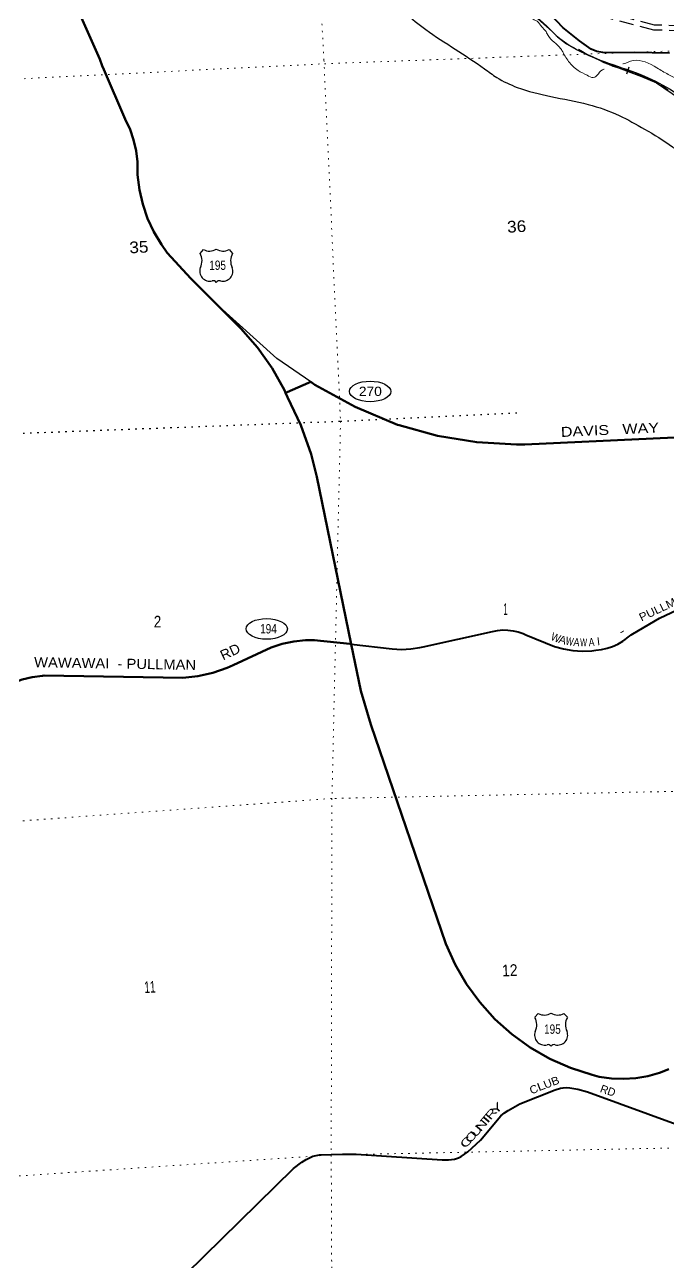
# Model space of a CAD drawing. Header units: feet. Extents: x 751810 to 1010326, y -353855 to -161247.
# Drawn here: x 946044 to 955684, y -273133 to -254572 of the extents above; entities that cross this region are included whole.
import ezdxf
from ezdxf.enums import TextEntityAlignment as Align

# ---------------------------------------------------------------- set-up
doc = ezdxf.new("R2010")
doc.units = ezdxf.units.FT
doc.header["$LTSCALE"] = 70
doc.linetypes.add('DOTTED', pattern=[1.5, 0.3, -1.2])
doc.linetypes.add('MEDIUM_DASHED', pattern=[4.5, 3, -1.5])
for name, color, linetype, lineweight in [('16', 7, 'Continuous', 25), ('17', 7, 'Continuous', 25), ('20', 7, 'Continuous', 70), ('23', 7, 'Continuous', 70), ('24', 7, 'Continuous', 25), ('26', 7, 'Continuous', 40), ('34', 7, 'Continuous', 25), ('39', 7, 'Continuous', 13), ('51', 7, 'DOTTED', 13), ('6', 7, 'DOTTED', 25), ('7', 7, 'DOTTED', 13)]:
    doc.layers.add(name, color=color, linetype=linetype, lineweight=lineweight)
doc.layers.add('27', color=7, linetype='Continuous')

msp = doc.modelspace()

# ---------------------------------------------------------------- linework, layer by layer
at = {"layer": '16'}
for p, q in [((948669.9, -258001.93), (948721.21, -257943.17)), ((948912.97, -257937.2), (948912.69, -257937.4)), ((949105.06, -257943.08), (949156.45, -258001.93)), ((953686.31, -269459.35), (953737.62, -269400.59)), ((953929.38, -269394.62), (953929.1, -269394.82)), ((954121.47, -269400.5), (954172.86, -269459.35))]:
    msp.add_line(p, q, dxfattribs=at)
for centre, radius, start, end in [((948812.29, -257785.51), 182.07, 239.97227, 303.45418), ((949014.07, -257786.01), 181.52, 236.33975, 300.08743), ((949014.06, -257785.51), 182.07, 236.54582, 236.59441), ((948476.92, -258112.56), 222.05, 332.97043, 29.75871), ((949349.42, -258112.56), 222.05, 150.24129, 207.02957), ((948816.11, -258267.46), 151.42, 159.09177, 283.81923), ((949010.23, -258267.46), 151.42, 256.18077, 20.90823), ((953493.33, -269569.98), 222.05, 332.97043, 29.75871), ((953828.7, -269242.93), 182.07, 239.97227, 303.45418), ((954030.48, -269243.43), 181.52, 236.33975, 300.08743), ((954030.47, -269242.93), 182.07, 236.54582, 236.59441), ((954365.83, -269569.98), 222.05, 150.24129, 207.02957), ((953832.52, -269724.88), 151.42, 159.09177, 283.81923), ((954026.64, -269724.88), 151.42, 256.18077, 20.90823)]:
    msp.add_arc(centre, radius, start, end, dxfattribs=at)
for centre, major_axis, start_param, end_param in [((948871.45, -258466.28), (-19.56, 51.67), 4.95877769, 6.28318531), ((948954.9, -258466.28), (19.56, 51.67), 0, 1.32637542), ((953887.86, -269923.7), (-19.56, 51.67), 4.95877769, 6.28318531), ((953971.31, -269923.7), (19.56, 51.67), 0, 1.32637542)]:
    msp.add_ellipse(centre, major_axis=major_axis, ratio=0.929097, start_param=start_param, end_param=end_param, dxfattribs=at)
at = {"layer": '17'}
for centre in [(951217.94, -260072.3), (949668.53, -263633.89)]:
    msp.add_ellipse(centre, major_axis=(-309.24, 1), ratio=0.500121, dxfattribs=at)
at = {"layer": '20'}
for points in [[(947228.78, -255241.99), (947205.47, -255188.51), (947166.07, -255090.11), (946769.15, -254184.47)], [(948900.53, -258748.96), (948531.8, -258378.86), (948179.36, -257991.39), (948091.55, -257870.3), (947976.7, -257678.71), (947882.51, -257476.16), (947810, -257264.88), (947759.98, -257047.18), (947732.99, -256825.44), (947734.24, -256798.47), (947731.8, -256630.59), (947711.82, -256463.88), (947674.53, -256300.17), (947620.33, -256141.26), (947549.82, -255988.89), (947228.78, -255241.99)], [(949950.39, -260092.25), (949932.89, -260055.28), (949747.94, -259724.43), (949529.42, -259414.72), (949279.72, -259129.56), (948900.53, -258748.96)], [(950933.99, -263861.07), (950418.39, -261350.87), (950333.48, -261013.4), (950179.54, -260575.61), (949980.69, -260156.31), (949950.39, -260092.25)], [(955694.68, -270235.23), (955554.65, -270289.82), (955378.44, -270339.8), (955197.98, -270371.08), (955015.23, -270383.33), (954832.2, -270376.42), (954650.9, -270350.41), (954542.08, -270323.37), (954219.35, -270218.87), (953909.31, -270081.21), (953615.36, -269911.89), (953340.72, -269712.77), (953088.39, -269486.04), (952861.15, -269234.17), (952661.48, -268959.93), (952491.57, -268666.32), (952353.28, -268356.56), (951227.32, -265067.76), (951078.31, -264563.71), (950933.99, -263861.07)]]:
    msp.add_lwpolyline(points, dxfattribs=at)
at = {"layer": '23'}
for points in [[(949950.39, -260092.25), (949976.43, -260080.93), (950296.57, -259941.75), (950327.4, -259928.34)], [(957955.81, -260750.73), (957787.6, -260713.69), (957585.32, -260690.93), (957381.77, -260689.45), (953537.1, -260869.07), (953410.82, -260869.71), (952815.37, -260834.94), (952226.81, -260738.12), (951651.6, -260580.31), (951628.72, -260572.09), (950992.75, -260303.93), (950388.29, -259970.76), (950327.4, -259928.34)], [(943853.53, -265337.17), (945718.53, -264512.36), (945858.43, -264445.06), (946004.6, -264392.77), (946155.44, -264356.03), (946309.29, -264335.26), (946333.06, -264333.51), (948409.36, -264369.41), (948636.57, -264341.74), (948859.63, -264290.48), (949076.12, -264216.18), (949165.99, -264177.62), (949734.13, -263912.46), (949902.08, -263857.78), (950074.83, -263820.96), (950250.48, -263802.4), (950380.04, -263800.52), (950912.2, -263858.58)]]:
    msp.add_lwpolyline(points, dxfattribs=at)
at = {"layer": '24'}
msp.add_lwpolyline([(950327.4, -259928.34), (949821.97, -259576.24), (948906.11, -258753.97), (948900.53, -258748.96)], dxfattribs=at)
at = {"layer": '26'}
msp.add_line((950912.2, -263858.58), (950933.99, -263861.07), dxfattribs=at)
for points in [[(954530.34, -254938.13), (954355.88, -254811.87), (954103.84, -254613.97), (953930.25, -254430.69), (953402.9, -253730.38), (953142.74, -253392.12), (953081.46, -253268.19), (953062.05, -253068.41)], [(955701.22, -254996.7), (955178.81, -254988.89), (954852.8, -254991.34), (954703.28, -254986.44), (954613.82, -254973.45), (954530.34, -254938.13)], [(950933.99, -263861.07), (951546.26, -263931.01), (951685.97, -263940.27), (951825.88, -263934.89), (951964.46, -263914.9), (952013.35, -263904.27), (953049.4, -263670.7), (953125.99, -263656.21), (953203.67, -263649.8), (953281.6, -263651.55), (953358.92, -263661.44), (953434.78, -263679.35), (953508.35, -263705.09), (953548.45, -263722.93), (953981.04, -263897.15), (954116.94, -263934.92), (954256.04, -263958.29), (954396.83, -263966.98), (954537.75, -263960.91), (954599.97, -263953.5), (954685.32, -263943.42), (954769.15, -263924.48), (954850.53, -263896.87), (954928.59, -263860.91), (955002.46, -263816.99), (955037.2, -263791.45), (955062.71, -263772.7), (955087.2, -263753.34), (955103.49, -263740.46), (955128.63, -263722.54), (955153.49, -263707.85), (955553.07, -263471.81), (955904.42, -263306.4)], [(947122.4, -274620.69), (950069.18, -271728.99), (950194.65, -271630.21), (950258.37, -271590.37), (950357.92, -271542.55), (950457.47, -271522.63), (950803.92, -271510.67), (951007.01, -271510.67), (952297.24, -271598.34), (952390.99, -271594.31), (952480.59, -271586.34), (952512.27, -271578.41), (952544.31, -271568.41), (952583.95, -271546.54), (952683.56, -271477.59), (952874, -271300.57), (953177.3, -270936.89), (953229.06, -270893.06), (953284.96, -270859.1), (953458.88, -270758.87), (953990.79, -270547.74), (954069.58, -270522.37), (954109.13, -270514.51), (954157.2, -270512.41), (954210.06, -270517.39), (954332.12, -270538.42), (954473.69, -270578.96), (955859.37, -271082.24)]]:
    msp.add_lwpolyline(points, dxfattribs=at)
at = {"layer": '34'}
msp.add_line((955093.8, -255209.51), (955059.09, -255314.53), dxfattribs=at)
for points in [[(951303.58, -252671.94), (951587.56, -252736.3), (951675.97, -252749.47), (951809.88, -252758.24), (951942.62, -252776.55), (952045.05, -252804.22), (952192.17, -252864.5), (952258.22, -252907.15), (952316.76, -252960.77), (952442.28, -253123.18), (952561.89, -253286.43), (952809.21, -253596.27), (953072.71, -253892.45), (953464.4, -254248.55), (953861.64, -254597.17), (953943.73, -254675.02), (954026.4, -254752.8), (954161.7, -254857.88), (954310.5, -254943.41), (954319.5, -254946.88)], [(954320.37, -254947.1), (954564.77, -255060.7), (954820.4, -255174.98), (955285.4, -255346.39), (955508.39, -255444.35), (956543.73, -256147.68)]]:
    msp.add_lwpolyline(points, dxfattribs=at)
at = {"layer": '34', "lineweight": 13}
for centre, radius, start, end in [((956174.81, -251937.22), 3518.49, 238.52779, 247.9696), ((954274.93, -257728.66), 2595.51, 57.11674, 77.08526)]:
    msp.add_arc(centre, radius, start, end, dxfattribs=at)
at = {"layer": '34'}
for points in [[(949483.05, -250821.68), (949580.06, -251116.37), (949662.42, -251231.68), (949746.63, -251334.18), (950033.99, -251625.19), (950416.53, -252071.78), (950855.81, -252481.76), (951587.95, -252734.32), (951943.02, -252774.57), (952318.24, -252959.4), (952563.5, -253285.21), (953074.16, -253891.03), (953863.01, -254595.69), (954027.72, -254751.26), (954311.42, -254941.61), (954787.3, -255146.58), (955327.22, -255342.41), (955762.82, -255571.2), (956112.41, -255827.43), (956487.6, -256147.73), (956778.6, -256543.08), (956897.55, -256916.46), (956833.48, -257487.53), (956782.22, -257809.67), (956846.26, -258089.71), (957016.48, -258320.32), (957322.12, -258525.31), (957686.34, -258715.65), (958167.68, -258960.91), (958476.98, -259090.85), (958687.45, -259451.42), (958731.35, -259769.89), (958797.22, -260251.26), (958877.74, -260461.74), (959097.36, -260710.66), (959542.08, -260930.29), (959853.22, -260983.36), (960233.91, -260992.52), (960556.38, -261042.93)], [(948068.34, -252104.28), (948205.44, -252382.57), (948303.05, -252485.29), (948400.7, -252575.08), (948725.77, -252823.23), (949166.75, -253212.21), (949658.84, -253557.05), (950418.99, -253705.23), (950776.24, -253695.64), (951173.53, -253826.47), (951461.75, -254114.94), (952051.78, -254643.76), (952931.04, -255231.73), (953115.82, -255362.85), (953423.23, -255511.86), (953923.03, -255648.58), (954484.97, -255767.35), (954948.19, -255933.27), (955330.04, -256138.34), (955746.16, -256403.28), (956089.36, -256754.26), (956259.13, -257107.44), (956275.14, -257681.82), (956269.24, -258007.95), (956371.63, -258276.33), (956572.28, -258480.99), (956903.49, -258641.44), (957290.66, -258779.23), (957801.47, -258955.08), (958125.84, -259040.71), (958384.46, -259368.46), (958472.28, -259677.7), (958604.49, -260145.19), (958713.52, -260342.41), (958965.65, -260558.32), (959436.63, -260713.9), (959752.13, -260723.15), (960130.4, -260679.23), (960456.75, -260684.28)]]:
    msp.add_spline(points, degree=3, dxfattribs=at)
at = {"layer": '39'}
for points in [[(950316.12, -252362.53), (950463.81, -252498.69), (950564.28, -252634.84), (950610.32, -252721.17), (950629.35, -252742.43), (950653.94, -252753.39), (950829.88, -252735.49), (950901.68, -252724.25), (951016.39, -252729.17), (951060.57, -252729.21), (951228.74, -252761.88), (951309.46, -252770.34), (951381.62, -252767.11), (951549.06, -252783.74), (951555.08, -252783.48), (951593.34, -252785.79), (951757.85, -252826.66), (951957.06, -252880.05), (952032.66, -252908.82), (952115.62, -252967.4), (952208.92, -253077.76), (952249.06, -253122.17), (952275.71, -253179.24), (952317.78, -253221.57), (952442.22, -253354.64), (952453.77, -253388.28), (952465.87, -253389.74), (952531.6, -253467.18), (952553.53, -253508.39), (952629.98, -253601.41), (952638.45, -253611.08), (952685.95, -253685.3), (952731.84, -253723.43), (952749.04, -253748.78), (952771.83, -253854.24), (952810.42, -253908.77), (952847.39, -253927.21), (952879.74, -253931.8), (952966.82, -253948), (953052.35, -253974.32), (953135, -254071.08), (953157.59, -254082.13), (953294.53, -254180.49), (953332.41, -254218.98), (953338.7, -254224.73), (953395.41, -254280.46), (953438.36, -254342.83), (953460.83, -254396.08), (953475.49, -254409.48), (953536.79, -254432.87), (953571.04, -254435.36), (953614.03, -254453.53), (953676.22, -254496.95), (953719.48, -254521.15), (953789.38, -254602.4), (953852.91, -254675.91), (953870.39, -254707.28), (953947.29, -254810.33), (954049.81, -254902.18), (954056.18, -254909.94), (954092.42, -254956.89)], [(954723.9, -255236.58), (954720.21, -255237.58), (954561.59, -255366.07), (954467.39, -255330.39), (954335.25, -255258.31), (954192.07, -255124.37), (954092.23, -254956.57)], [(958448.2, -258395.1), (958369.96, -258379.49), (958165.98, -258401.49), (957971.99, -258380.73), (957632.83, -258350.92), (957371.34, -258347.54), (957170.62, -258270.74), (957122.29, -258144.26), (957113.1, -257995.74), (957106.59, -257861.19), (957067.8, -257724.18), (956998.18, -257490.04), (957002.15, -257197.96), (956996.75, -257127.77), (957010.96, -256631.88), (957044.5, -256410.84), (956964.34, -256249.67), (956745.05, -255996.63), (956600.19, -255911.08), (956283.19, -255757.41), (956118.15, -255628.55), (955916.39, -255447.13), (955682.97, -255317.57), (955515.37, -255219.04), (955158.29, -255109.58), (955009.91, -255159.07), (955006.49, -255160)]]:
    msp.add_spline(points, degree=3, dxfattribs=at)
at = {"layer": '51', "linetype": 'MEDIUM_DASHED', "lineweight": 25}
for points in [[(961955.18, -253268.68), (961848.53, -253284.01), (960946.31, -253456.63), (959990.66, -253593.43), (959360.95, -253701.73), (958724.61, -253886.7), (957772.71, -254246.46), (956909.92, -254499.76), (956220.04, -254600.67), (955478.84, -254577.21), (954641.27, -254356.99), (954207.72, -254068.63), (953830.16, -253737.59), (953346.98, -253226.28), (953051.25, -252957.18)], [(962165.71, -253314.18), (961860.92, -253358), (960958.68, -253530.62), (960002.33, -253667.52), (959377.83, -253774.93), (958748.37, -253957.9), (957796.57, -254317.62), (956925.99, -254573.21), (956224.31, -254675.84), (955467.98, -254651.9), (954610.13, -254426.35), (954162.03, -254128.31), (953778.07, -253791.66), (953294.41, -253279.85), (953062.05, -253068.41)]]:
    msp.add_lwpolyline(points, dxfattribs=at)
at = {"layer": '6'}
msp.add_lwpolyline([(943665.67, -260787.32), (945601.18, -260713.52), (950774.15, -260518.31), (953481.09, -260387.68)], dxfattribs=at)
at = {"layer": '7'}
msp.add_line((950526.07, -255105.07), (950380.7, -252482.68), dxfattribs=at)
for points in [[(943446.86, -255488.08), (945194.59, -255423.05), (950535.02, -255157.28), (955822.6, -254962.54), (961174.8, -254732.44), (966486.87, -254578.5)], [(950526.07, -255105.07), (950774.15, -260518.31), (950645.72, -266177.01), (950634.9, -271524.03), (950657.62, -276899.6), (950639.88, -282311.36), (950594.54, -287609.73), (950631.69, -292992.66), (950647.14, -298467.22), (950591.66, -300898.25)], [(964987.81, -265747.36), (961266.55, -265942.31), (956065.92, -266064.39), (950645.72, -266177.01), (945291.06, -266564.25), (943905.65, -266599.56)], [(944124.91, -271910.01), (945329.02, -271880.7), (950634.9, -271524.03), (956085.28, -271411.94), (961311.3, -271274.54), (966060.51, -271036.43)]]:
    msp.add_lwpolyline(points, dxfattribs=at)

# ---------------------------------------------------------------- texts
at = {"layer": '16', "width": 0.8}
for p in [(948932.77, -258248.97), (953949.18, -269706.39)]:
    msp.add_text('195', height=140, dxfattribs=at).set_placement(p, align=Align.CENTER)
at = {"layer": '17'}
for s, width, p in [('270', 1.1, (951221.4, -260140.61)), ('194', 0.8, (949694.58, -263702.2))]:
    msp.add_text(s, height=140, dxfattribs=dict(at, width=width)).set_placement(p, align=Align.CENTER)
for s, rotation, width, p in [('DAVIS   WAY', 2.675, 1.2, (954079.22, -260755.83)), ('RD', 25.019, 1.05, (949014.57, -264108.59)), ('WAWAWAI  - PULLMAN', 359.009, 1.1, (946182.25, -264206.82))]:
    msp.add_text(s, height=150, rotation=rotation, dxfattribs=dict(at, width=width)).set_placement(p)
at = {"layer": '27'}
for s, rotation, width, p in [('PULLMAN', 25.372, 1.1, (955282.67, -263523.71)), ('-', 29.987, 1.55, (954981.61, -263738.81))]:
    msp.add_text(s, height=120, rotation=rotation, dxfattribs=dict(at, width=width)).set_placement(p)
for s, rotation, width, p in [('W', 338.064, 0.9, (953976.73, -263819.95)), ('A', 343.884, 1.05, (954085.17, -263855.43)), ('W', 348.72, 0.75, (954195.56, -263878.33)), ('A', 353.556, 0.85, (954305.01, -263892.16)), ('W', 358.393, 0.6, (954414.4, -263896.48)), ('A', 3.229, 0.8, (954538.74, -263890.98)), ('U', 21.65, 1.05, (953901.24, -270510.13)), ('B', 19.685, 1.1, (954010.75, -270469.1)), ('C', 21.65, 1.05, (953691.44, -270594.6)), ('L', 21.65, 1.3, (953800.67, -270547.65)), ('Y', 46.279, 1.8, (953158.21, -270867.97)), ('T', 50.173, 1.85, (953003.66, -271028.75)), ('R', 50.173, 1.5, (953076.14, -270943.44)), ('U', 50.173, 1.5, (952853.02, -271205)), ('N', 50.173, 1.5, (952931.19, -271116.06)), ('C', 42.908, 1.6, (952698.55, -271372.32)), ('O', 50.173, 1.45, (952776.27, -271288.67))]:
    msp.add_text(s, height=120, rotation=rotation, dxfattribs=dict(at, width=width)).set_placement(p, align=Align.CENTER)
for s, rotation, p in [('I', 6.832, (954645.49, -263877.55)), ('R', 340.039, (954706.88, -270597.8)), ('D', 340.039, (954814.39, -270632.87))]:
    msp.add_text(s, height=120, rotation=rotation, dxfattribs=at).set_placement(p, align=Align.CENTER)
at = {"layer": '7'}
for s, width, p in [('36', 1.1, (953274.07, -257691.38)), ('35', 1.1, (947614.33, -258001.19)), ('12', 0.9, (953197.27, -268847.19)), ('11', 0.65, (947837.97, -269095.81))]:
    msp.add_text(s, height=175, rotation=2.784, dxfattribs=dict(at, width=width)).set_placement(p)
for s, width, p in [('1', 0.4, (953215.16, -263423.18)), ('2', 0.85, (947976.75, -263612.02))]:
    msp.add_text(s, height=175, dxfattribs=dict(at, width=width)).set_placement(p)

doc.saveas('drawing.dxf')
